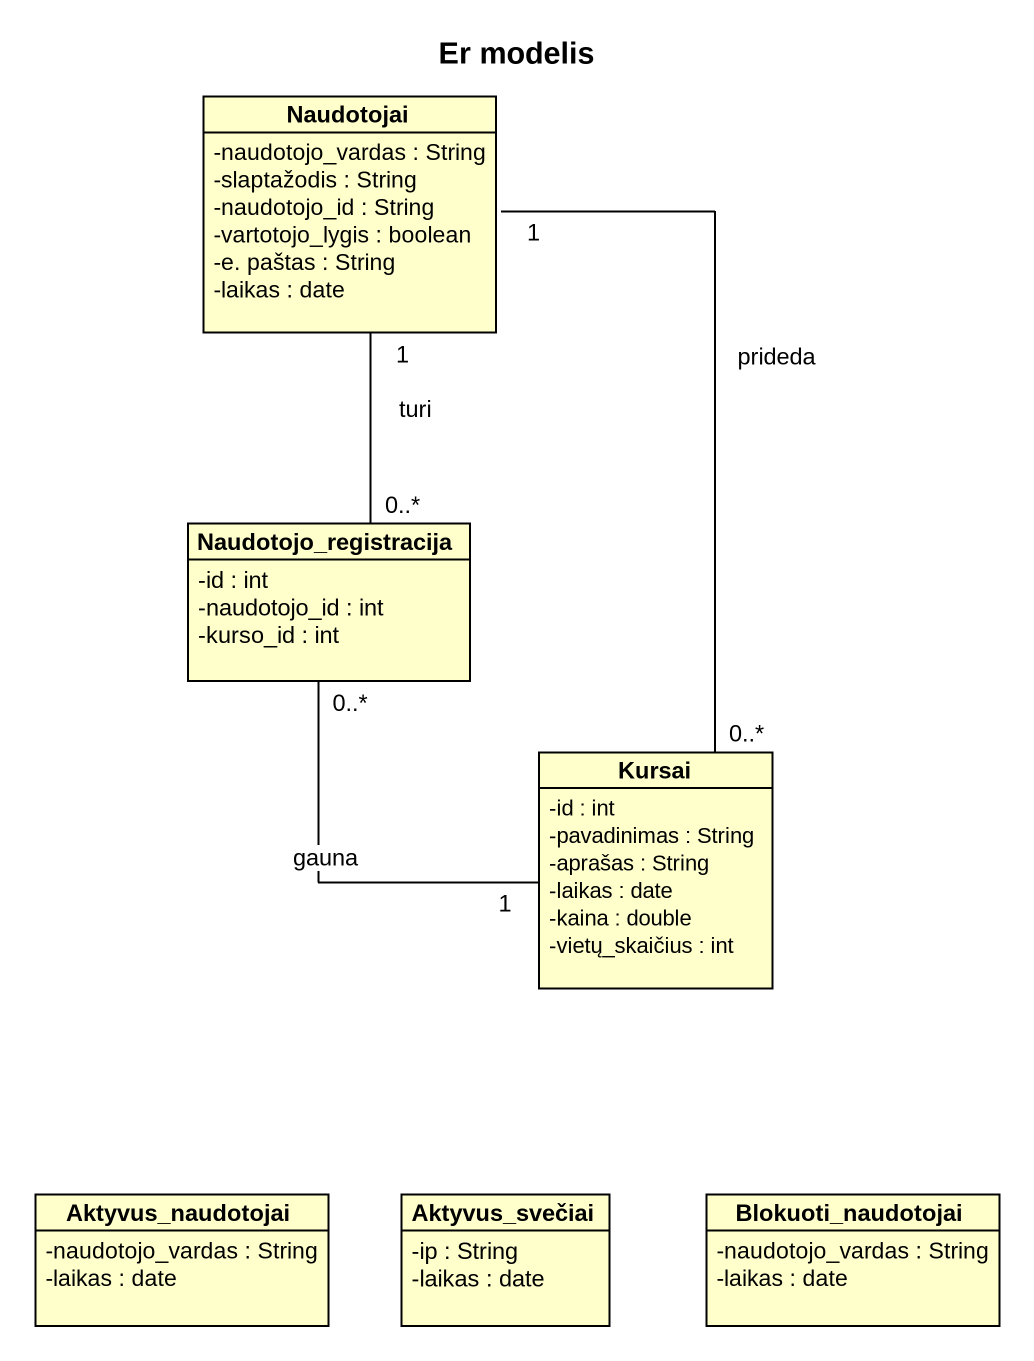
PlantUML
@startuml
title Er modelis
hide circle
hide empty members
skinparam classAttributeIconSize 0
class Naudotojai {
  -naudotojo_vardas : String
  -slaptažodis : String
  -naudotojo_id : String
  -vartotojo_lygis : boolean
  -e. paštas : String
  -laikas : date
}
class Naudotojo_registracija {
  -id : int
  -naudotojo_id : int
  -kurso_id : int
}
class Kursai {
  -id : int
  -pavadinimas : String
  -aprašas : String
  -laikas : date
  -kaina : double
  -vietų_skaičius : int
}
class Aktyvus_naudotojai {
  -naudotojo_vardas : String
  -laikas : date
}
class Aktyvus_svečiai {
  -ip : String
  -laikas : date
}
class Blokuoti_naudotojai {
  -naudotojo_vardas : String
  -laikas : date
}
Naudotojai "1" -- "0..*" Naudotojo_registracija : turi
Naudotojai "1" -- "0..*" Kursai : prideda
Naudotojo_registracija "0..*" -- "1" Kursai : gauna
@enduml
